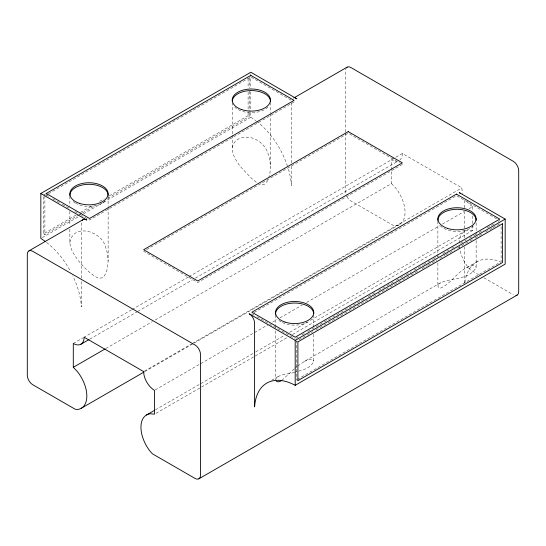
<?xml version="1.0" encoding="UTF-8"?>
<svg xmlns="http://www.w3.org/2000/svg" width="546" height="546" viewBox="0 0 546 546"><rect width="100%" height="100%" fill="white"/><g stroke="black" fill="none" stroke-linecap="round" stroke-linejoin="round"><path stroke-width="0.41" stroke-dasharray="2.73 2.05" d="M108.128 207.268L108.128 260.892C107.685 266.837 107.221 273.566 102.525 277.839L98.56 278.248C90.861 274.658 84.944 268.291 79.429 261.916L79.354 261.8C74.884 256.17 70.352 249.891 69.861 242.472L69.861 229.006M270.488 113.534L270.488 167.158L269.833 174.392L268.912 177.061M69.861 242.472C73.287 222.556 101.686 231.32 105.508 246.703L107.48 253.576L108.128 260.892M256.306 182.2L251.351 178.208L241.714 168.066C235.292 160.647 226.563 146.621 237.824 139.319C249.495 133.088 263.738 141.284 267.868 152.962L269.833 159.841L270.488 167.158M313.779 334.282L313.779 361.199C310.974 368.632 301.453 370.256 294.649 372.249M476.139 240.54L476.139 267.465C469.492 279.859 451.979 277.655 440.492 282.828L304.286 361.466L297.577 366.134M477.381 261.534L466.646 267.731C456.449 272.666 450.757 283.934 440.431 288.158L438.52 287.408C437.046 285.619 438.745 283.565 440.492 282.828M267.922 180.473L264.885 184.104L260.92 184.514M295.236 368.093L296.99 366.625M281.777 380.432L294.649 368.577M294.308 372.297C288.465 374.829 278.87 373.218 275.512 379.627L275.512 328.555M43.537 195.045L45.748 193.762M45.625 195.4L47.843 194.117M48.458 193.762L250.812 76.938L292.636 101.085M43.537 196.724L43.537 233.784L76.031 215.028M80.46 212.469L93.018 205.221M99.665 201.385L104.095 198.826M109.261 195.837L248.102 115.677L249.461 116.462L249.461 112.251M43.537 233.784L44.888 234.568L78.863 214.953M79.6 214.53L81.811 213.247M82.555 212.824L95.106 205.576M107.664 198.328L249.461 116.462M42.301 237.626L79.143 216.352M83.565 213.8L102.716 202.743M103.453 202.313L250.812 117.24L250.812 112.148M294.11 101.931L89.537 220.038L81.463 215.377M146.608 249.577L348.225 133.176L399.419 162.735M73.3 343.461L82.896 337.919M83.64 337.489L131.627 309.78M132.118 309.5L188.479 276.959M188.971 276.679L402.347 153.487L461.875 187.858A15.308 8.838 60 0 0 462.81 193.482M89.817 339.1L137.066 311.821M137.804 311.391L192.445 279.852M195.393 278.146L396.962 161.773M402.347 164.421L197.775 282.528L143.653 251.283M105.787 348.553L152.3 321.696M155.255 319.99L391.523 183.586L391.523 170.809M144.397 371.15L191.646 343.871M192.383 343.448L461.875 187.858M144.779 371.608L193.509 343.475M194.246 343.045L399.501 224.542M254.108 312.496L456.463 195.666L498.293 219.813M155.221 389.899L268.182 324.679M272.611 322.12L277.04 319.567M279.996 317.861L302.143 305.071M306.572 302.511L439.475 225.785M442.431 224.078L463.841 211.718M469.007 208.736L472.7 206.606A15.308 8.838 60 0 1 467.287 201.802M155.357 409.869L255.03 352.32M255.767 351.897L284.568 335.271M289.735 332.289L307.453 322.058M310.408 320.352L464.714 231.265M155.958 413.322L288.117 337.019M292.547 334.466L472.7 230.453L472.7 224.488M295.925 338.343L298.88 336.636M301.836 334.93L304.791 333.231M307.746 331.524L365.349 298.266M368.304 296.56L375.689 292.294M378.644 290.588L393.413 282.064M396.369 280.357L405.228 275.239M405.965 274.815L411.138 271.826M414.093 270.12L422.952 265.008M423.689 264.578L432.555 259.466M433.292 259.036L438.458 256.054M442.895 253.494L448.798 250.082M451.754 248.375L456.183 245.823M460.619 243.263L466.523 239.851M469.478 238.145L476.126 234.309M479.081 232.603L483.51 230.043M487.203 227.914L493.85 224.072M498.28 221.519L499.761 220.666M297.898 380.637L296.539 379.859L296.539 341.113L312.79 331.736M315.745 330.03L419.137 270.331M422.092 268.632L427.259 265.643M427.996 265.22L436.861 260.101M439.817 258.394L444.983 255.412M445.72 254.982L454.586 249.87M457.541 248.164L472.31 239.633M475.266 237.933L481.913 234.091M485.606 231.961L492.246 228.126M492.99 227.696L501.112 223.007M271.69 380.282L278.132 376.563M297.283 379.429L501.112 261.752L501.112 225.532M466.646 267.731C469.294 266.632 472.597 264.626 475.484 266.175L476.139 267.465M304.286 361.466C306.941 360.367 310.237 358.36 313.131 359.91L313.779 361.199M472.7 230.453L468.639 230.05A26.788 15.465 60 0 0 459.172 243.523M478.808 274.809L470.741 270.154L468.639 267.936A26.788 15.465 60 0 1 459.814 249.556M483.947 277.777L513.288 294.717M48.444 196.314L46.239 195.045L46.239 193.482M52.846 198.853L59.453 202.668M62.387 204.361L69.724 208.599M74.863 211.568L80.733 214.953M251.89 313.773L254.095 315.042M257.03 316.741L294.458 338.349M296.539 341.113L297.898 341.892M391.523 183.586L395.577 187.872A26.788 15.465 60 0 1 395.577 225.757L393.482 225.546L350.935 200.983A7.651 4.416 60 0 1 347.106 196.942M476.139 222.877L476.139 231.286M476.139 232.132L476.139 234.65M472.7 206.606L472.7 210.865M472.7 215.97L472.7 223.642M464.578 207.835L464.578 201.918A7.651 4.416 60 0 0 464.393 200.191M464.578 211.22L464.578 238.288M464.578 246.744L464.578 283.115M437.872 221.205L437.872 253.549M437.872 254.395L437.872 256.948M437.872 262.906L437.872 285.892M391.523 169.956L391.523 159.739A15.308 8.838 60 0 0 396.935 161.186M345.522 131.995L345.522 70.687A7.651 4.416 60 0 1 345.707 69.178M345.522 132.849L345.522 191.605A7.651 4.416 60 0 0 346.246 195.147M313.779 314.926L313.779 328.392M291.4 102.778L291.4 162.831M291.4 166.216L291.4 185.667A59.357 34.268 60 0 0 288.008 167.779M275.512 314.94L275.512 327.702M270.488 102.471L270.488 112.681M250.812 73.949L250.812 88.377M250.812 91.776L250.812 111.302M249.461 77.716L249.461 87.824M249.461 91.196L249.461 111.404M248.102 78.617L248.102 87.886M248.102 92.097L248.102 111.466M248.102 112.312L248.102 115.677M232.221 102.457L232.221 134.432M232.221 135.272L232.221 148.73M108.128 196.205L108.128 206.422M81.422 278.146L81.422 223.164A7.651 4.416 60 0 1 81.607 221.649M81.422 281.524L81.422 306.9A59.357 34.268 60 0 0 72.809 275.812M69.861 196.198L69.861 206.292M69.861 211.343L69.861 225.641M44.888 195.823L44.888 234.568M267.922 107.139A19.137 11.05 0 0 1 234.78 107.139M105.044 201.372A19.137 11.05 0 0 1 76.065 203.494M75.464 203.167A19.137 11.05 0 0 1 72.946 201.372M473.573 225.873A19.137 11.05 0 0 1 440.431 225.873M308.176 321.901A19.137 11.05 0 0 1 281.716 322.229M281.115 321.901A19.137 11.05 0 0 1 278.596 320.099M46.574 242.451A59.357 34.268 60 0 1 70.611 271.512M402.347 153.487A15.308 8.838 60 0 1 399.808 160.06M459.664 248.785A26.788 15.465 60 0 1 459.329 246.471M464.892 282.466A59.357 34.268 60 0 1 500.054 261.684M250.812 117.24A59.357 34.268 60 0 1 255.924 120.734M256.559 121.219A59.357 34.268 60 0 1 287.537 166.312"/><path stroke-width="0.82" d="M45.311 241.496A59.357 34.268 60 0 0 40.827 238.472L40.827 193.482L250.812 72.249L296.812 98.806A7.651 4.416 60 0 0 295.413 98.212M28.883 250.907L83.006 219.663M293.714 98.007L347.106 67.185M80.951 344.219L89.073 339.53M73.3 367.308L73.3 343.461A15.308 8.838 60 0 0 84.125 337.21L143.653 371.58A15.308 8.838 60 0 0 154.477 390.329L154.477 414.175L150.423 413.772A26.788 15.465 60 0 0 150.423 451.658L152.518 453.876L195.065 478.439A7.651 4.416 60 0 0 200.478 475.313L200.478 354.395A7.651 4.416 60 0 0 195.065 345.017L32.712 251.283A7.651 4.416 60 0 0 27.3 254.409L27.3 375.327A7.651 4.416 60 0 0 32.712 384.705L75.259 409.268L77.361 409.48A26.788 15.465 60 0 0 77.361 371.594L73.3 367.308L105.05 348.976M81.286 408.265L144.042 372.031M146.499 414.987L154.62 410.299M295.188 340.335L505.173 219.103L505.173 264.093L295.188 385.326A59.357 34.268 60 0 0 254.6 406.886L254.6 323.15A7.651 4.416 60 0 0 249.188 313.773L295.188 340.335L295.188 385.326M198.894 478.815L517.117 295.093M281.115 380.951L278.078 381.893L276.167 381.142M505.173 219.103L459.172 192.54A7.651 4.416 60 0 1 460.571 193.564M40.827 193.482L86.828 220.038A7.651 4.416 60 0 0 82.146 220.454M69.861 195.352A19.137 11.05 0 0 1 88.998 184.309A19.137 11.05 0 0 1 108.128 195.352M232.262 100.901A19.137 11.05 0 0 1 251.979 90.575A19.137 11.05 0 0 1 270.488 101.617M275.512 314.087A19.137 11.05 0 0 1 294.021 303.044A19.137 11.05 0 0 1 313.738 313.37M437.872 220.352A19.137 11.05 0 0 1 457.002 209.302A19.137 11.05 0 0 1 476.139 220.352M515.997 295.441A7.651 4.416 60 0 0 518.7 291.591L518.7 170.673A7.651 4.416 60 0 0 513.288 161.295L350.935 67.561A7.651 4.416 60 0 0 346.246 67.977M250.812 75.375L46.239 193.482L89.537 218.475L294.11 100.368L250.812 75.375M348.225 131.613L143.653 249.72L197.775 280.965L402.347 162.858L348.225 131.613M456.463 194.103L251.89 312.21L295.188 337.21L499.761 219.103L456.463 194.103M502.463 223.785L297.898 341.892L297.898 380.637L502.463 262.53L502.463 223.785M79.429 203.358A19.137 11.05 0 0 0 108.128 193.789A19.137 11.05 0 0 0 79.429 184.227A19.137 11.05 0 0 0 79.429 203.358M241.782 109.623A19.137 11.05 0 0 0 270.488 100.054A19.137 11.05 0 0 0 241.782 90.493A19.137 11.05 0 0 0 241.782 109.623M285.08 322.092A19.137 11.05 0 0 0 313.779 312.524A19.137 11.05 0 0 0 285.08 302.955A19.137 11.05 0 0 0 285.08 322.092M447.44 228.358A19.137 11.05 0 0 0 476.139 218.789A19.137 11.05 0 0 0 447.44 209.22A19.137 11.05 0 0 0 447.44 228.358"/></g></svg>
